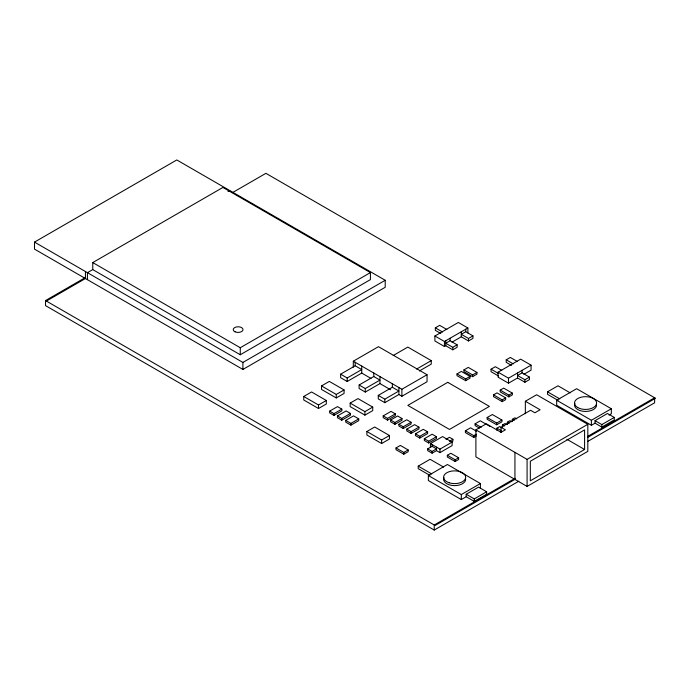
<?xml version="1.0" encoding="UTF-8"?>
<svg xmlns="http://www.w3.org/2000/svg" width="690" height="690" viewBox="0 0 690 690"><rect width="100%" height="100%" fill="white"/><g stroke="black" fill="none" stroke-linecap="round" stroke-linejoin="round"><path stroke-width="1.03" d="M34.5 242.112L176.795 159.951L385.21 280.278L385.21 287.29L242.906 369.443L34.5 249.124L34.5 242.112L242.906 362.431L385.21 280.278M92.762 269.592L92.762 262.579L222.913 187.439L370.418 272.593L370.418 279.605L240.267 354.755L92.762 269.592L87.432 272.671L87.432 279.683M228.019 191.492L229.727 190.509M518.863 481.189L434.243 530.049L45.523 305.618L45.523 300.573L85.508 277.484M232.435 192.657L265.909 173.328L655.5 398.259L587.742 437.374M46.394 301.073L85.439 278.527L85.439 271.515M92.762 262.579L240.267 347.734L370.418 272.593M353.306 367.218L353.306 361.206L378.465 346.673L427.058 374.73L427.058 381.743L401.891 396.267L398.889 394.533L384.804 402.667L378.267 398.898L378.267 395.387L392.351 387.254L398.889 391.032L384.804 399.165L378.267 395.387M340.619 374.187L355.169 365.786L361.741 369.581L347.191 377.982L340.619 374.187L340.619 377.697L347.191 381.484L361.741 373.092L371.004 378.439M321.514 385.917L329.32 381.415L344.069 389.928L344.069 393.438L336.263 397.94L321.514 389.427L321.514 385.917L336.263 394.439L344.069 389.928M303.755 396.483L311.57 391.972L326.318 400.485L326.318 403.995L318.504 408.497L303.755 399.984L303.755 396.483L318.504 404.996L326.318 400.485M440.746 333.468L435.338 330.346L435.338 327.845L439.659 325.344L446.87 329.51M393.205 355.531L407.816 347.087L431.241 360.62L431.241 364.122L419.373 370.978M457.116 344.802L452.778 347.303L445.757 343.249L450.096 340.748L457.116 344.802L457.116 347.303L452.778 349.813L445.757 345.759L444.446 346.509L434.907 340.998L434.907 335.995L458.332 322.463L467.88 327.974L467.88 332.985M359.119 385.003L373.79 376.533L379.949 380.095L365.277 388.556L359.119 385.003L359.119 388.513L365.277 392.067L379.949 383.597L390.583 389.738M434.907 335.995L444.446 341.498L467.88 327.974M472.961 335.883L465.741 331.718L461.282 334.288L468.501 338.462L472.961 335.883L472.961 338.385L468.501 340.964L461.282 336.798L451.959 342.18M329.665 411.119L337.479 406.617L341.817 409.118L341.817 410.869L334.003 415.38L329.665 412.879L329.665 411.119L334.003 413.629L341.817 409.118M350.166 403.107L357.981 398.596L372.729 407.109L372.729 410.619L364.915 415.13L350.166 406.608L350.166 403.107L364.915 411.62L372.729 407.109M416.631 369.055L431.241 360.62M337.436 415.941L346.113 410.93L350.451 413.431L350.451 415.19L341.774 420.201L337.436 417.692L337.436 415.941L341.774 418.442L350.451 413.431M345.733 420.391L353.539 415.88L358.748 418.882L358.748 420.641L350.934 425.144L345.733 422.142L345.733 420.391L350.934 423.393L358.748 418.882M353.306 361.206L401.891 389.255L427.058 374.73M383.2 415.889L391.006 411.378L395.344 413.879L395.344 415.63L387.538 420.141L383.2 417.64L383.2 415.889L387.538 418.39L395.344 413.879M457.004 373.92L461.343 371.41L470.019 376.421L470.019 378.18L465.681 380.682L457.004 375.671L457.004 373.92L465.681 378.931L470.019 376.421M463.93 369.909L468.268 367.399L476.945 372.41L476.945 374.161L472.607 376.671L463.93 371.66L463.93 369.909L472.607 374.92L476.945 372.41M366.882 431.5L374.687 426.998L389.436 435.511L389.436 439.021L381.63 443.523L366.882 435.011L366.882 431.5L381.63 440.022L389.436 435.511M390.618 420.038L397.638 415.984L401.977 418.494L401.977 420.245L394.956 424.298L390.618 421.788L390.618 420.038L394.956 422.547L401.977 418.494M511.497 365.372L506.219 362.328L506.219 359.818L510.324 357.446L517.371 361.517M498.404 375.947L491.056 371.694L491.056 369.193L495.368 366.701L501.803 370.418M398.906 424.272L406.721 419.77L411.059 422.271L411.059 424.022L403.245 428.533L398.906 426.032L398.906 424.272L403.245 426.782L411.059 422.271M529.454 377.111L524.9 379.741L517.526 375.481L522.08 372.85L529.454 377.111L529.454 379.612L524.9 382.243L517.526 377.991L508.504 383.2L498.094 377.189L498.094 372.177L520.657 359.154L531.067 365.165L531.067 370.168L523.883 374.316M406.781 429.146L414.595 424.643L418.934 427.145L418.934 428.895L411.119 433.406L406.781 430.905L406.781 429.146L411.119 431.655L418.934 427.145M498.094 372.177L508.504 378.189L531.067 365.165M415.458 433.82L423.263 429.318L427.602 431.819L427.602 433.57L419.796 438.081L415.458 435.58L415.458 433.82L419.796 436.33L427.602 431.819M396.008 447.939L400.347 445.438L408.161 449.949L408.161 451.7L403.822 454.201L396.008 449.69L396.008 447.939L403.822 452.45L408.161 449.949M500.216 390.126L503.691 388.125L512.368 393.128L512.368 394.887L508.892 396.888L500.216 391.877L500.216 390.126L508.892 395.137L512.368 393.128M493.523 394.878L496.99 392.869L505.666 397.88L505.666 399.631L502.199 401.64L493.523 396.629L493.523 394.878L502.199 399.881L505.666 397.88M424.315 438.728L432.13 434.217L436.468 436.718L436.468 438.478L428.654 442.98L424.315 440.479L424.315 438.728L428.654 441.229L436.468 436.718M430.422 447.111L430.422 443.601L442.566 436.589L452.114 442.1L452.114 445.602L439.97 452.623L436.529 450.639L432.104 453.192L427.671 450.639L427.671 448.88L432.104 446.327L436.529 448.88L432.104 451.441L427.671 448.88M445.982 439.306L449.449 437.305L452.916 439.306L452.916 441.065L451.182 442.066M479.438 428.076L475.1 425.575L475.1 423.815L480.309 420.814L489.848 426.325M487.149 417.528L492.358 414.526L501.906 420.038L501.906 421.788L496.697 424.798L487.149 419.287L487.149 417.528L496.697 423.039L501.906 420.038M476.411 435.925L473.814 437.426L465.388 432.57L465.388 430.81L470.597 427.809L476.488 431.216M449.449 441.315L452.916 439.306M430.422 443.601L439.97 449.112L452.114 442.1M525.349 413.75L525.349 401.261L536.63 394.749L587.82 424.307L587.82 451.355L527.082 486.424L475.893 456.866L475.893 429.818L486.303 423.807L501.052 432.32L505.391 429.818L501.052 427.308L501.052 432.518M429.965 475.419L418.218 468.639L418.218 466.138L430.086 459.29L443.636 467.113M558.055 400.407L547.532 394.326L547.532 391.825L557.977 385.796L570.242 392.886M465.388 430.81L473.814 435.675L476.411 434.174M447.336 455.262L450.811 453.261L458.617 457.763L458.617 459.523L455.15 461.524L447.336 457.013L447.336 455.262L455.15 459.773L458.617 457.763M496.929 430.275L496.929 428.188L499.664 426.61L501.527 427.688M502.441 427.093L502.441 425.006L505.037 423.505L506.9 424.583M507.331 424.264L507.331 422.185L509.936 420.684L511.79 421.754M512.308 421.392L512.308 419.313L514.913 417.812L516.767 418.882M501.052 427.308L530.558 410.283L534.897 412.784L540.098 409.782L525.349 401.261M595.047 423.168L595.047 420.667L607.476 413.491L614.264 417.416L614.264 419.917L601.844 427.093L595.047 423.168L591.382 425.281L556.675 405.246L556.675 400.235L576.633 388.712L611.34 408.756L611.34 413.759L609.02 415.104M466.207 496.74L466.207 494.238L478.55 487.106L486.64 491.78L486.64 494.282L474.289 501.414L466.207 496.74L461.308 499.569L428.343 480.533L428.343 475.522L447.43 464.499L480.404 483.535L480.404 488.546M428.343 475.522L461.308 494.558L480.404 483.535M556.675 400.235L591.382 420.27L611.34 408.756M475.893 429.818L527.082 459.376L587.82 424.307M595.047 420.667L601.844 424.583L614.264 417.416M466.207 494.238L474.289 498.905L486.64 491.78M515.145 478.291L434.243 524.995L434.243 530.049M587.682 436.408L654.629 397.759L654.629 402.805L587.682 441.462M584.585 449.492L530.325 480.818L530.325 461.239L584.585 429.913L584.585 449.492L566.887 439.271M506.219 359.818L513.265 363.889M547.532 391.825L559.806 398.906M435.338 327.845L442.549 332.002M491.056 369.193L498.404 373.437M512.308 419.313L514.162 420.382M507.331 422.185L509.186 423.255M502.441 425.006L504.295 426.084M496.929 428.188L501.578 430.879M475.1 423.815L481.172 427.326M418.218 466.138L431.768 473.961M45.523 300.573L435.105 525.495L514.938 479.412L514.938 452.355M601.844 424.583L601.844 427.093M591.382 420.27L591.382 425.281M527.082 459.376L527.082 486.424M524.9 379.741L524.9 382.243M522.08 370.349L522.08 372.85M517.526 372.98L517.526 377.991M508.892 395.137L508.892 396.888M508.504 378.189L508.504 383.2M502.199 399.881L502.199 401.64M496.697 423.039L496.697 424.798M474.289 498.905L474.289 501.414M473.814 435.675L473.814 437.426M472.607 374.92L472.607 376.671M468.501 338.462L468.501 340.964M465.741 329.208L465.741 331.718M465.681 378.931L465.681 380.682M461.282 331.787L461.282 336.798M461.308 494.558L461.308 499.569M455.15 459.773L455.15 461.524M452.778 347.303L452.778 349.813M450.096 338.247L450.096 340.748M445.757 340.748L445.757 345.759M444.446 341.498L444.446 346.509M439.97 449.112L439.97 452.623M436.529 447.129L436.529 450.639M432.104 444.576L432.104 446.327M432.104 451.441L432.104 453.192M428.654 441.229L428.654 442.98M419.796 436.33L419.796 438.081M411.119 431.655L411.119 433.406M403.822 452.45L403.822 454.201M403.245 426.782L403.245 428.533M401.891 389.255L401.891 396.267M398.889 387.521L398.889 394.533M394.956 422.547L394.956 424.298M392.351 383.752L392.351 387.254M387.538 418.39L387.538 420.141M384.804 399.165L384.804 402.667M381.63 440.022L381.63 443.523M379.949 376.585L379.949 383.597M373.79 373.031L373.79 376.533M365.277 388.556L365.277 392.067M364.915 411.62L364.915 415.13M361.741 366.071L361.741 373.092M355.169 362.285L355.169 365.786M350.934 423.393L350.934 425.144M347.191 377.982L347.191 381.484M341.774 418.442L341.774 420.201M336.263 394.439L336.263 397.94M334.003 413.629L334.003 415.38M318.504 404.996L318.504 408.497M242.906 362.431L242.906 369.443M240.267 347.734L240.267 354.755M465.672 479.24A11.04 6.374 0 0 1 453.192 485.562A11.04 6.374 0 0 1 443.963 477.592M596.6 405.056A11.04 6.374 0 0 1 584.111 411.378A11.04 6.374 0 0 1 574.891 403.409M447.75 382.346L407.833 405.384L449.483 429.43L489.4 406.393L447.75 382.346M235.092 331.83A4.908 2.838 0 0 0 242.975 330.001A4.908 2.838 0 0 0 236.282 326.974A4.908 2.838 0 0 0 235.092 331.83M449.112 482.759A11.04 6.374 0 0 0 465.672 477.239A11.04 6.374 0 0 0 449.112 471.719A11.04 6.374 0 0 0 449.112 482.759M577.746 407.566A11.04 6.374 0 0 0 596.22 404.702A11.04 6.374 0 0 0 582.696 396.897A11.04 6.374 0 0 0 577.746 407.566"/></g></svg>
